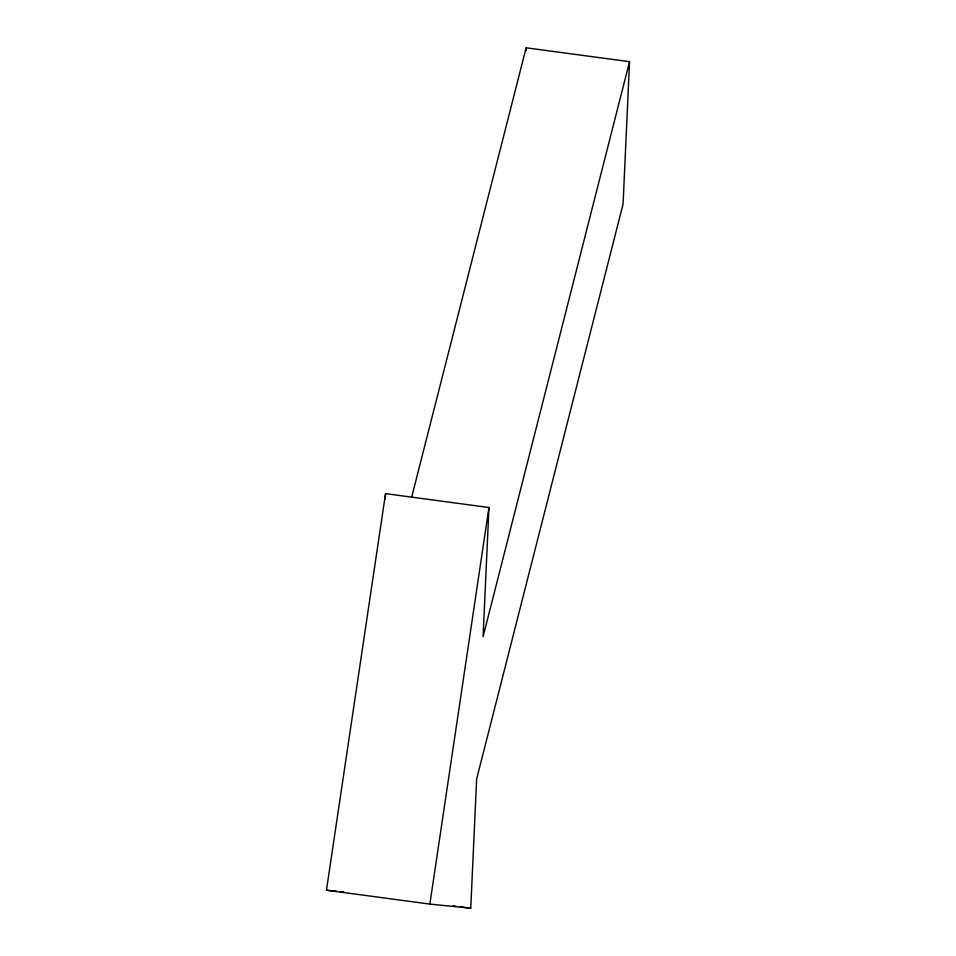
<?xml version="1.0" encoding="UTF-8"?>
<svg xmlns="http://www.w3.org/2000/svg" width="956" height="956" viewBox="0 0 956 956"><rect width="100%" height="100%" fill="white"/><g stroke="black" fill="none" stroke-linecap="round" stroke-linejoin="round"><path stroke-width="1.43" d="M385.268 499.558L385.543 493.631L488.946 507.517L483.091 636.66L629.55 61.686L526.135 47.8L411.689 497.084M385.543 493.631L326.45 890.215L429.865 904.101L470.758 908.2L476.626 779.056L623.073 204.082L629.55 61.686M526.003 50.764L526.135 47.8M429.865 904.101L488.946 507.517M326.45 890.215L336.679 891.243M339.595 891.53L343.981 891.972M453.025 905.822L455.988 906.216M460.41 906.814L470.758 908.2"/></g></svg>
